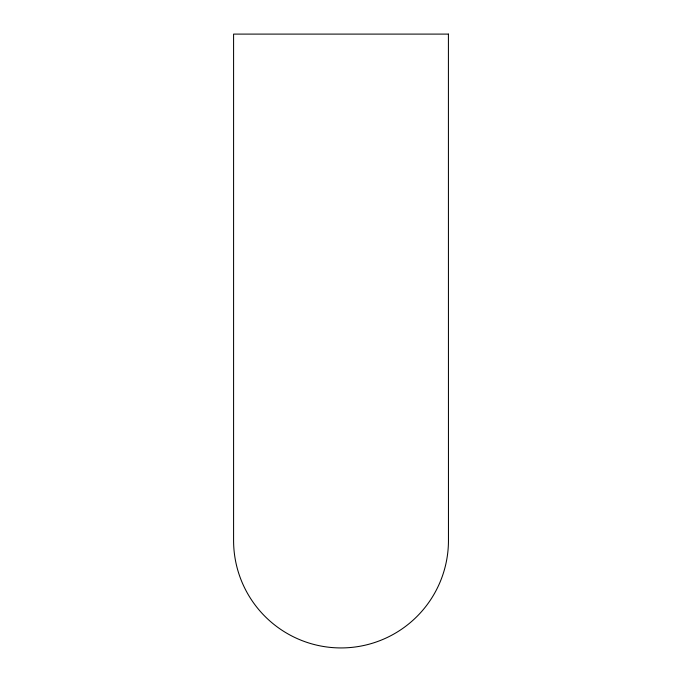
<?xml version="1.0" encoding="UTF-8"?>
<svg xmlns="http://www.w3.org/2000/svg" width="682" height="682" viewBox="0 0 682 682"><rect width="100%" height="100%" fill="white"/><g stroke="black" fill="none" stroke-linecap="round" stroke-linejoin="round"><path stroke-width="1.02" d="M448.415 34.1L233.585 34.1L233.585 540.366A107.458 107.458 0 0 0 341 647.934A107.458 107.458 0 0 0 448.458 540.366L448.415 34.1"/></g></svg>
